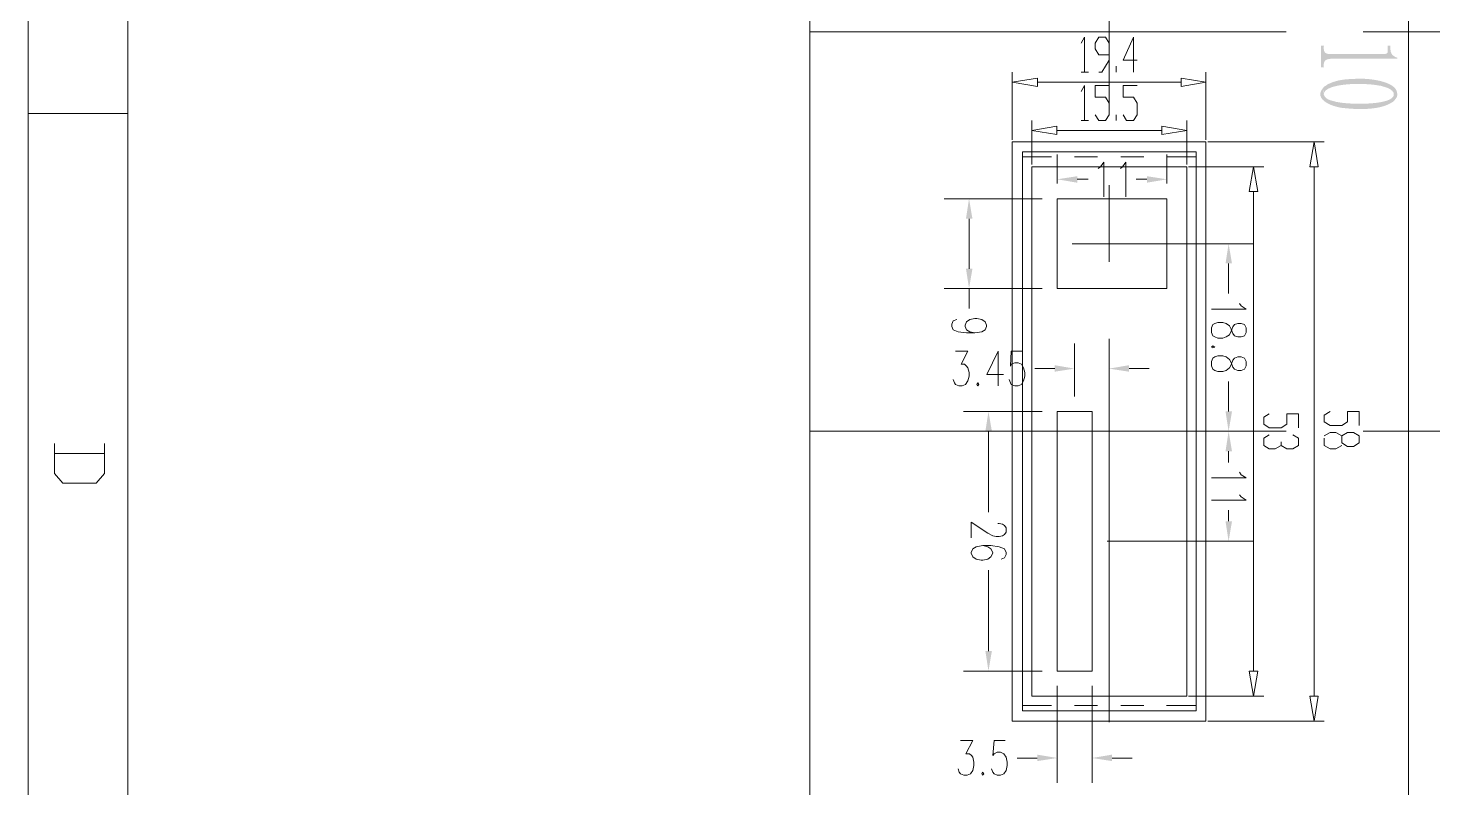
# Model space of a CAD drawing. Header units: millimetres. Extents: x 0 to 204, y 0 to 288.
# Drawn here: x 0 to 96.9, y 145.7 to 197.8 of the extents above; entities that cross this region are included whole.
import ezdxf

# ---------------------------------------------------------------- set-up
doc = ezdxf.new("R2010")
doc.units = ezdxf.units.MM

msp = doc.modelspace()

# ---------------------------------------------------------------- hatches: boundary and pattern name
h = msp.add_hatch(color=0)
h.dxf.hatch_style = 2
h.paths.add_polyline_path([(94.001167, 195.728167), (94.001167, 195.791667), (93.85416, 195.859187), (93.740238, 195.932309), (93.655544, 196.013328), (93.596222, 196.104536), (93.558413, 196.20823), (93.538262, 196.326704), (93.53191, 196.462251), (93.5355, 196.617167), (93.345, 196.617167), (93.345, 196.172667), (93.2815, 196.088), (93.218, 196.066833), (93.069833, 196.045667), (89.3445, 196.045667), (89.216078, 196.066924), (89.11848, 196.103412), (89.047836, 196.154683), (89.000277, 196.220292), (88.971934, 196.299791), (88.958936, 196.392734), (88.957415, 196.498675), (88.9635, 196.617167), (88.773, 196.617167), (88.773, 195.1355), (88.9635, 195.1355), (88.955147, 195.27785), (88.961433, 195.396478), (88.984925, 195.493494), (89.028191, 195.571004), (89.093797, 195.631118), (89.184311, 195.675945), (89.302301, 195.707591), (89.450333, 195.728167)])
h = msp.add_hatch(color=0)
h.dxf.hatch_style = 2
h.paths.add_polyline_path([(94.001167, 193.315167), (93.981665, 193.460713), (93.92716, 193.592574), (93.841664, 193.711375), (93.729192, 193.817743), (93.593756, 193.912303), (93.439372, 193.995683), (93.270051, 194.068509), (93.089809, 194.131406), (92.902659, 194.185002), (92.712615, 194.229922), (92.52369, 194.266793), (92.339898, 194.296242), (92.165252, 194.318894), (92.003767, 194.335375), (91.859456, 194.346313), (91.736333, 194.352333), (91.290411, 194.354202), (90.866912, 194.343205), (90.444208, 194.310314), (90.000667, 194.2465), (89.846646, 194.202794), (89.705656, 194.163553), (89.564005, 194.118161), (89.408, 194.056), (89.365667, 194.034833), (89.2175, 193.971333), (89.111667, 193.886667), (89.005833, 193.823167), (88.921167, 193.7385), (88.9635, 193.315167), (88.992583, 193.424682), (89.061049, 193.522621), (89.163934, 193.609544), (89.29628, 193.686013), (89.453124, 193.75259), (89.629506, 193.809834), (89.820465, 193.858308), (90.02104, 193.898573), (90.226269, 193.93119), (90.431193, 193.956719), (90.63085, 193.975723), (90.82028, 193.988763), (90.99452, 193.996399), (91.148611, 193.999193), (91.277591, 193.997706), (91.3765, 193.9925), (91.759881, 193.992252), (92.141675, 193.969349), (92.521881, 193.926271), (92.9005, 193.8655), (93.065335, 193.813757), (93.226202, 193.767207), (93.388259, 193.706304), (93.556667, 193.6115), (93.655974, 193.525045), (93.717451, 193.455908), (93.75036, 193.394552), (93.763968, 193.331439), (93.767538, 193.257031), (93.770334, 193.161791), (93.781622, 193.036182), (93.810667, 192.870667), (93.937667, 193.04), (93.98, 193.124667), (94.001167, 193.209333)])
h = msp.add_hatch(color=0)
h.dxf.hatch_style = 2
h.paths.add_polyline_path([(93.810667, 192.870667), (93.768333, 193.315167), (93.755971, 193.197819), (93.699548, 193.094907), (93.604588, 193.005482), (93.476614, 192.928594), (93.32115, 192.863291), (93.14372, 192.808624), (92.949848, 192.763642), (92.745057, 192.727395), (92.534871, 192.698932), (92.324814, 192.677304), (92.120409, 192.661559), (91.927181, 192.650748), (91.750652, 192.643921), (91.596346, 192.640126), (91.469788, 192.638413), (91.3765, 192.637833), (90.994127, 192.645572), (90.600609, 192.666408), (90.208745, 192.704707), (89.831333, 192.764833), (89.599015, 192.825394), (89.402526, 192.882738), (89.240889, 192.94721), (89.113122, 193.029152), (89.018246, 193.138909), (88.955281, 193.286823), (88.923248, 193.483239), (88.921167, 193.7385), (88.805114, 193.581874), (88.738393, 193.433708), (88.716319, 193.294171), (88.734205, 193.163428), (88.787369, 193.041648), (88.871123, 192.928999), (88.980784, 192.825647), (89.111667, 192.73176), (89.259086, 192.647506), (89.418356, 192.573052), (89.584793, 192.508565), (89.753711, 192.454212), (89.920426, 192.410162), (90.080253, 192.376582), (90.228505, 192.353639), (90.3605, 192.3415), (90.552182, 192.322168), (90.754694, 192.305095), (90.966248, 192.291143), (91.185057, 192.281175), (91.409334, 192.276052), (91.63729, 192.276636), (91.867139, 192.283789), (92.097093, 192.298373), (92.325364, 192.32125), (92.550165, 192.353282), (92.769708, 192.395331), (92.982207, 192.448259), (93.185873, 192.512928), (93.378918, 192.5902), (93.559557, 192.680937), (93.726, 192.786)])
h = msp.add_hatch(color=0)
h.dxf.hatch_style = 2
h.paths.add_polyline_path([(72.030167, 187.663667), (72.030167, 187.219167), (70.654333, 187.452)])
h = msp.add_hatch(color=0)
h.dxf.hatch_style = 2
h.paths.add_polyline_path([(76.813833, 187.663667), (76.813833, 187.219167), (78.189667, 187.452)])
h = msp.add_hatch(color=0)
h.dxf.hatch_style = 2
h.paths.add_polyline_path([(64.8335, 184.742667), (64.389, 184.742667), (64.600667, 186.1185)])
h = msp.add_hatch(color=0)
h.dxf.hatch_style = 2
h.paths.add_polyline_path([(82.655833, 181.6735), (82.211333, 181.6735), (82.423, 183.028167)])
h = msp.add_hatch(color=0)
h.dxf.hatch_style = 2
h.paths.add_polyline_path([(64.8335, 181.313667), (64.389, 181.313667), (64.600667, 179.959)])
h = msp.add_hatch(color=0)
h.dxf.hatch_style = 2
h.paths.add_polyline_path([(70.485, 174.6885), (70.485, 174.244), (71.839667, 174.455667)])
h = msp.add_hatch(color=0)
h.dxf.hatch_style = 2
h.paths.add_polyline_path([(75.586167, 174.6885), (75.586167, 174.244), (74.210333, 174.455667)])
h = msp.add_hatch(color=0)
h.dxf.hatch_style = 2
h.paths.add_polyline_path([(66.167, 170.158833), (65.7225, 170.158833), (65.934167, 171.5135)])
h = msp.add_hatch(color=0)
h.dxf.hatch_style = 2
h.paths.add_polyline_path([(82.655833, 171.5135), (82.211333, 171.5135), (82.423, 170.158833)])
h = msp.add_hatch(color=0)
h.dxf.hatch_style = 2
h.paths.add_polyline_path([(82.655833, 168.783), (82.211333, 168.783), (82.423, 170.158833)])
h = msp.add_hatch(color=0)
h.dxf.hatch_style = 2
h.paths.add_polyline_path([(82.655833, 163.978167), (82.211333, 163.978167), (82.423, 162.602333)])
h = msp.add_hatch(color=0)
h.dxf.hatch_style = 2
h.paths.add_polyline_path([(66.167, 155.067), (65.7225, 155.067), (65.934167, 153.691167)])
h = msp.add_hatch(color=0)
h.dxf.hatch_style = 2
h.paths.add_polyline_path([(69.2785, 147.955), (69.2785, 147.5105), (70.654333, 147.722167)])
h = msp.add_hatch(color=0)
h.dxf.hatch_style = 2
h.paths.add_polyline_path([(74.422, 147.955), (74.422, 147.5105), (73.046167, 147.722167)])

# ---------------------------------------------------------------- linework, layer by layer
at = {"color": 0, "lineweight": 0}
for points in [[(0, 287.930167), (0, 0)], [(6.836833, 281.093333), (6.836833, 6.836833)], [(53.6575, 33.02), (53.6575, 252.4125)], [(94.784333, 33.02), (94.784333, 252.4125)], [(74.210333, 218.651667), (74.210333, 192.320333)], [(86.381167, 197.569667), (53.6575, 197.569667)], [(72.305333, 196.807667), (72.538167, 197.209833), (72.538167, 194.818)], [(73.511833, 194.818), (73.7235, 194.818), (74.210333, 195.622333), (74.210333, 196.807667), (73.9775, 197.209833), (73.511833, 197.209833), (73.257833, 196.807667), (73.257833, 196.4055), (73.511833, 196.003333), (74.210333, 196.003333)], [(76.1365, 195.622333), (75.184, 195.622333), (75.903667, 197.209833), (75.903667, 194.818)], [(96.922167, 197.569667), (91.651667, 197.569667)], [(67.564, 190.161333), (67.564, 194.818)], [(72.305333, 194.818), (72.792167, 194.818)], [(74.697167, 194.818), (74.697167, 195.220167)], [(80.856667, 190.161333), (80.856667, 194.818)], [(79.163333, 194.1195), (69.299667, 194.1195)], [(72.305333, 193.4845), (72.538167, 193.886667), (72.538167, 191.494833)], [(73.257833, 191.875833), (73.511833, 191.494833), (73.9775, 191.494833), (74.210333, 191.875833), (74.210333, 192.680167), (73.9775, 193.082333), (73.257833, 193.082333), (73.257833, 193.886667), (74.210333, 193.886667)], [(75.184, 191.875833), (75.416833, 191.494833), (75.903667, 191.494833), (76.1365, 191.875833), (76.1365, 192.680167), (75.903667, 193.082333), (75.184, 193.082333), (75.184, 193.886667), (76.1365, 193.886667)], [(0, 191.9605), (6.836833, 191.9605)], [(68.918667, 188.468), (68.918667, 191.494833)], [(72.305333, 191.494833), (72.792167, 191.494833)], [(74.697167, 191.494833), (74.697167, 191.875833)], [(79.544333, 188.468), (79.544333, 191.494833)], [(67.564, 190.034333), (80.856667, 190.034333)], [(67.564, 150.262167), (67.564, 190.034333)], [(77.829833, 190.796333), (70.633167, 190.796333)], [(80.856667, 190.034333), (80.856667, 150.262167)], [(81.004833, 190.034333), (88.984667, 190.034333)], [(80.2005, 189.335833), (68.2625, 189.335833)], [(68.2625, 189.335833), (68.2625, 150.960667)], [(70.654333, 187.155667), (70.654333, 189.1665)], [(78.189667, 187.155667), (78.189667, 189.1665)], [(80.2005, 150.960667), (80.2005, 189.335833)], [(70.252167, 188.997167), (68.2625, 188.997167)], [(79.544333, 188.319833), (68.918667, 188.319833)], [(68.918667, 188.319833), (68.918667, 151.976667)], [(73.427167, 188.997167), (71.839667, 188.997167)], [(73.4695, 188.192833), (73.617667, 188.298667), (73.8505, 188.637333), (73.8505, 186.2455)], [(74.9935, 188.192833), (75.141667, 188.298667), (75.3745, 188.637333), (75.3745, 186.2455)], [(76.602167, 188.997167), (75.014667, 188.997167)], [(80.2005, 188.997167), (78.1685, 188.997167)], [(79.544333, 151.976667), (79.544333, 188.319833)], [(79.671333, 188.319833), (84.836, 188.319833)], [(88.307333, 188.319833), (88.307333, 151.976667)], [(72.030167, 187.452), (72.771, 187.452)], [(76.813833, 187.452), (76.073, 187.452)], [(69.617167, 186.1185), (62.886167, 186.1185)], [(74.210333, 187.049833), (74.210333, 181.779333)], [(84.1375, 186.605333), (84.1375, 153.691167)], [(64.600667, 184.742667), (64.600667, 181.313667)], [(71.670333, 183.028167), (84.1375, 183.028167)], [(82.423, 181.6735), (82.423, 179.620333)], [(69.617167, 179.959), (62.886167, 179.959)], [(64.600667, 179.959), (64.600667, 178.583167)], [(83.163833, 178.921833), (83.290833, 178.773667), (83.6295, 178.540833), (81.237667, 178.540833)], [(65.002833, 176.911), (64.664167, 176.9745), (64.431333, 177.122667), (64.3255, 177.3555), (64.3255, 177.440167), (64.431333, 177.673), (64.664167, 177.821167), (65.002833, 177.905833), (65.129833, 177.905833), (65.4685, 177.821167), (65.701333, 177.673), (65.807167, 177.440167), (65.807167, 177.3555), (65.701333, 177.122667), (65.4685, 176.9745), (65.002833, 176.911), (64.431333, 176.911), (63.859833, 176.9745), (63.521167, 177.122667), (63.415333, 177.3555), (63.415333, 177.503667), (63.521167, 177.7365), (63.754, 177.821167)], [(74.210333, 176.508833), (74.210333, 150.1775)], [(63.669333, 175.662167), (64.516, 175.662167), (64.050333, 174.752), (64.283167, 174.752), (64.431333, 174.625), (64.516, 174.519167), (64.600667, 174.1805), (64.600667, 173.947667), (64.516, 173.609), (64.367833, 173.376167), (64.135, 173.270333), (63.902167, 173.270333), (63.669333, 173.376167), (63.605833, 173.482), (63.521167, 173.714833)], [(66.590333, 175.662167), (65.828333, 174.0535), (66.971333, 174.0535)], [(66.590333, 175.662167), (66.590333, 173.270333)], [(68.2625, 175.662167), (67.5005, 175.662167), (67.437, 174.625), (67.5005, 174.752), (67.733333, 174.857833), (67.966167, 174.857833), (68.199, 174.752), (68.347167, 174.519167), (68.431833, 174.1805), (68.431833, 173.947667), (68.347167, 173.609), (68.199, 173.376167), (67.966167, 173.270333), (67.733333, 173.270333), (67.5005, 173.376167), (67.437, 173.482), (67.352333, 173.714833)], [(71.839667, 172.550667), (71.839667, 176.170167)], [(74.210333, 171.174833), (74.210333, 176.170167)], [(70.485, 174.455667), (69.109167, 174.455667)], [(75.586167, 174.455667), (76.962, 174.455667)], [(82.423, 171.5135), (82.423, 173.566667)], [(69.617167, 171.5135), (64.219667, 171.5135)], [(85.217, 171.344167), (84.836, 171.111333), (84.836, 170.645667), (85.217, 170.391667), (86.021333, 170.391667), (86.4235, 170.645667), (86.4235, 171.344167), (87.227833, 171.344167), (87.227833, 170.391667)], [(89.386833, 171.5135), (88.984667, 171.2595), (88.984667, 170.793833), (89.386833, 170.539833), (90.191167, 170.539833), (90.593333, 170.793833), (90.593333, 171.5135), (91.397667, 171.5135), (91.397667, 170.539833)], [(86.381167, 170.158833), (53.6575, 170.158833)], [(65.934167, 170.158833), (65.934167, 164.592)], [(75.2475, 170.158833), (84.1375, 170.158833)], [(75.2475, 170.158833), (84.1375, 170.158833)], [(86.021333, 169.185167), (85.619167, 168.952333), (85.217, 168.952333), (84.836, 169.185167), (84.836, 169.672), (85.217, 169.904833)], [(86.825667, 169.904833), (87.227833, 169.672), (87.227833, 169.185167), (86.825667, 168.952333), (86.4235, 168.952333), (86.021333, 169.185167), (86.021333, 169.418)], [(88.984667, 169.841333), (89.386833, 170.074167), (89.789, 170.074167), (90.191167, 169.841333), (90.191167, 169.3545), (90.593333, 169.1005), (90.9955, 169.1005), (91.397667, 169.3545), (91.397667, 169.841333), (90.9955, 170.074167), (90.593333, 170.074167), (90.191167, 169.841333)], [(90.191167, 169.185167), (89.789, 168.952333), (89.386833, 168.952333), (88.984667, 169.185167), (88.984667, 169.672)], [(96.922167, 170.158833), (91.651667, 170.158833)], [(1.799167, 169.312167), (1.799167, 167.259), (2.370667, 166.581667), (4.656667, 166.581667), (5.228167, 167.259), (5.228167, 169.312167)], [(82.423, 168.783), (82.423, 168.021)], [(5.228167, 168.634833), (1.799167, 168.634833)], [(83.163833, 167.343667), (83.290833, 167.174333), (83.6295, 166.962667), (81.237667, 166.962667)], [(83.163833, 165.7985), (83.290833, 165.650333), (83.6295, 165.4175), (81.237667, 165.4175)], [(66.569167, 163.83), (66.675, 163.83), (66.907833, 163.7665), (67.034833, 163.681833), (67.140667, 163.533667), (67.140667, 163.216167), (67.034833, 163.068), (66.907833, 162.983333), (66.675, 162.919833), (66.463333, 162.919833), (66.2305, 162.983333), (65.891833, 163.152667), (64.748833, 163.914667), (64.748833, 162.835167)], [(82.423, 163.978167), (82.423, 164.740167)], [(66.802, 161.374667), (67.034833, 161.459333), (67.140667, 161.692167), (67.140667, 161.840333), (67.034833, 162.073167), (66.675, 162.221333), (66.1035, 162.306), (65.553167, 162.306), (65.0875, 162.221333), (64.854667, 162.073167), (64.748833, 161.840333), (64.748833, 161.776833), (64.854667, 161.544), (65.0875, 161.374667), (65.426167, 161.311167), (65.553167, 161.311167), (65.891833, 161.374667), (66.1035, 161.544), (66.2305, 161.776833), (66.2305, 161.840333), (66.1035, 162.073167), (65.891833, 162.221333), (65.553167, 162.306)], [(74.083333, 162.602333), (84.1375, 162.602333)], [(65.934167, 155.067), (65.934167, 160.612667)], [(69.617167, 153.691167), (64.219667, 153.691167)], [(70.654333, 152.675167), (70.654333, 146.007667)], [(73.046167, 152.675167), (73.046167, 146.007667)], [(68.2625, 151.3205), (70.252167, 151.3205)], [(68.918667, 151.976667), (79.544333, 151.976667)], [(71.839667, 151.3205), (73.427167, 151.3205)], [(75.014667, 151.3205), (76.602167, 151.3205)], [(78.1685, 151.3205), (80.2005, 151.3205)], [(79.671333, 151.976667), (84.836, 151.976667)], [(80.856667, 150.262167), (67.564, 150.262167)], [(68.2625, 150.960667), (80.2005, 150.960667)], [(81.004833, 150.262167), (88.984667, 150.262167)], [(64.008, 148.928667), (64.854667, 148.928667), (64.389, 148.0185), (64.621833, 148.0185), (64.77, 147.8915), (64.854667, 147.785667), (64.918167, 147.447), (64.918167, 147.214167), (64.854667, 146.8755), (64.7065, 146.642667), (64.473667, 146.536833), (64.240833, 146.536833), (64.008, 146.642667), (63.923333, 146.7485), (63.859833, 146.981333)], [(67.077167, 148.928667), (66.315167, 148.928667), (66.2305, 147.8915), (66.315167, 148.0185), (66.526833, 148.124333), (66.759667, 148.124333), (66.9925, 148.0185), (67.140667, 147.785667), (67.225333, 147.447), (67.225333, 147.214167), (67.140667, 146.8755), (66.9925, 146.642667), (66.759667, 146.536833), (66.526833, 146.536833), (66.315167, 146.642667), (66.2305, 146.7485), (66.145833, 146.981333)], [(69.2785, 147.722167), (67.902667, 147.722167)], [(74.422, 147.722167), (75.797833, 147.722167)]]:
    msp.add_lwpolyline(points, dxfattribs=at)
for points in [[(69.299667, 194.394667), (69.299667, 193.823167), (69.299667, 194.394667), (69.299667, 193.823167), (67.564, 194.1195)], [(79.163333, 194.394667), (79.163333, 193.823167), (79.163333, 194.394667), (79.163333, 193.823167), (80.856667, 194.1195)], [(70.633167, 191.092667), (70.633167, 190.521167), (70.633167, 191.092667), (70.633167, 190.521167), (68.918667, 190.796333)], [(77.829833, 191.092667), (77.829833, 190.521167), (77.829833, 191.092667), (77.829833, 190.521167), (79.544333, 190.796333)], [(88.5825, 188.319833), (88.011, 188.319833), (88.5825, 188.319833), (88.011, 188.319833), (88.307333, 190.034333)], [(84.433833, 186.605333), (83.841167, 186.605333), (84.433833, 186.605333), (83.841167, 186.605333), (84.1375, 188.319833)], [(70.654333, 179.959), (78.189667, 179.959), (78.189667, 186.1185), (70.654333, 186.1185)], [(83.6295, 177.249667), (83.523667, 177.4825), (83.290833, 177.546), (83.058, 177.546), (82.825167, 177.4825), (82.719333, 177.313167), (82.592333, 177.016833), (82.4865, 176.784), (82.253667, 176.635833), (82.020833, 176.551167), (81.682167, 176.551167), (81.4705, 176.635833), (81.3435, 176.699333), (81.237667, 176.932167), (81.237667, 177.249667), (81.3435, 177.4825), (81.4705, 177.546), (81.682167, 177.630667), (82.020833, 177.630667), (82.253667, 177.546), (82.4865, 177.397833), (82.592333, 177.165), (82.719333, 176.868667), (82.825167, 176.699333), (83.058, 176.635833), (83.290833, 176.635833), (83.523667, 176.699333), (83.6295, 176.932167)], [(81.4705, 175.937333), (81.3435, 176.022), (81.237667, 175.937333), (81.3435, 175.873833)], [(83.6295, 174.9425), (83.523667, 175.175333), (83.290833, 175.26), (83.058, 175.26), (82.825167, 175.175333), (82.719333, 175.027167), (82.592333, 174.709667), (82.4865, 174.498), (82.253667, 174.328667), (82.020833, 174.265167), (81.682167, 174.265167), (81.4705, 174.328667), (81.3435, 174.413333), (81.237667, 174.646167), (81.237667, 174.9425), (81.3435, 175.175333), (81.4705, 175.26), (81.682167, 175.3235), (82.020833, 175.3235), (82.253667, 175.26), (82.4865, 175.090667), (82.592333, 174.879), (82.719333, 174.5615), (82.825167, 174.413333), (83.058, 174.328667), (83.290833, 174.328667), (83.523667, 174.413333), (83.6295, 174.646167)], [(65.2145, 173.482), (65.129833, 173.376167), (65.2145, 173.270333), (65.278, 173.376167)], [(70.654333, 153.691167), (73.046167, 153.691167), (73.046167, 171.5135), (70.654333, 171.5135)], [(84.433833, 153.691167), (83.841167, 153.691167), (84.433833, 153.691167), (83.841167, 153.691167), (84.1375, 151.976667)], [(88.5825, 151.976667), (88.011, 151.976667), (88.5825, 151.976667), (88.011, 151.976667), (88.307333, 150.262167)], [(65.532, 146.7485), (65.4685, 146.642667), (65.532, 146.536833), (65.616667, 146.642667)]]:
    msp.add_lwpolyline(points, close=True, dxfattribs=at)

doc.saveas('drawing.dxf')
